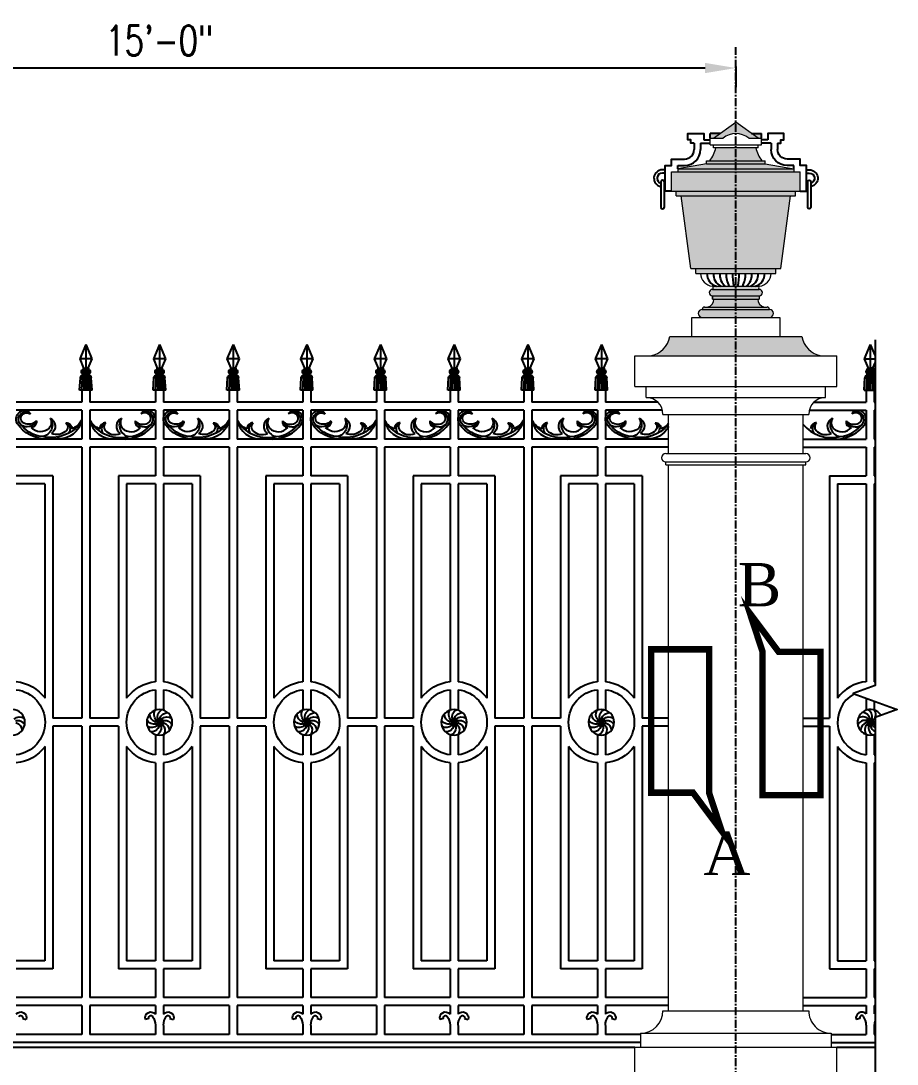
# Model space of a CAD drawing. Header units: inches. Extents: x 295786 to 300745, y 68261 to 70432.
# Drawn here: x 299016.5 to 299153.3, y 68936.9 to 69099.8 of the extents above; entities that cross this region are included whole.
import ezdxf

# ---------------------------------------------------------------- set-up
doc = ezdxf.new("R2010")
doc.units = ezdxf.units.IN
doc.header["$MEASUREMENT"] = 0
doc.linetypes.add('CENTER', pattern=[2, 1.25, -0.25, 0.25, -0.25])
doc.linetypes.add('HIDDEN', pattern=[9.525, 6.35, -3.175])
for name, color, linetype in [('A-TYP-BEAM', 3, 'Continuous'), ('A-TYP-DIM', 1, 'Continuous'), ('A-TYP-H-TEXT', 2, 'Continuous'), ('A-TYP-SECTION', 5, 'Continuous'), ('arch-elevation-1', 2, 'Continuous'), ('GRID', 8, 'Continuous'), ('LAYER5', 5, 'Continuous'), ('NO', 3, 'Continuous')]:
    doc.layers.add(name, color=color, linetype=linetype)
doc.layers.add('H252', color=252, linetype='Continuous', lineweight=9)
doc.styles.add('HADINGS', font='times.ttf')
doc.styles.add('rizwan', font='romans.shx', dxfattribs={"width": 0.75})
doc.dimstyles.new('STYLE-64', dxfattribs={"dimscale": 64, "dimtxt": 0.09375, "dimasz": 0.09375, "dimexe": 0.0625, "dimexo": 0.0625, "dimgap": 0.03125, "dimtad": 1, "dimzin": 3, "dimdsep": 46, "dimlunit": 4, "dimtxsty": 'rizwan', "dimcen": 0.125, "dimdle": 4, "dimclrd": 1, "dimclre": 1, "dimclrt": 2, "dimadec": 0, "dimazin": 0, "dimtfac": 0.5, "dimtix": 1, "dimtmove": 2, "dimatfit": 3, "dimfxl": 0, "dimfrac": 1, "dimtolj": 1, "dimtzin": 3, "dimarcsym": 0})

# ---------------------------------------------------------------- blocks, each defined once
blk = doc.blocks.new('A$C5B221961')
at = {"layer": 'arch-elevation-1'}
for p, q in [((7.98, 10.2), (8.99, 10.2)), ((6.48, 9.7), (6.48, 8.7)), ((7.48, 9.7), (7.48, 8.7)), ((7.48, 9.7), (8.99, 9.7)), ((1.93, 5.52), (1.52, 5.52)), ((1.93, 5.02), (1.52, 5.02)), ((3.93, 6.2), (4.98, 6.2)), ((1.29, 3.66), (1.29, -0.34)), ((1.79, 3.66), (1.79, -0.34)), ((1.93, 3.38), (1.79, 3.38)), ((1.93, 2.88), (1.79, 2.88)), ((2.93, 2.2), (1.93, 2.2))]:
    blk.add_line(p, q, dxfattribs=at)
for points in [[(6.48, 9.7), (5.98, 9.7), (5.98, 10.2), (5.48, 10.2), (5.48, 11.2), (7.98, 11.2), (7.98, 10.2)], [(1.93, 2.2), (1.93, 6.2), (2.93, 6.2), (2.93, 7.2), (4.98, 7.2)], [(3.93, 5.7), (3.93, 6.2)]]:
    blk.add_lwpolyline(points, dxfattribs=at)
for centre, radius, start, end in [((4.98, 8.7), 2.5, 270, 0), ((4.98, 8.7), 1.5, 270, 0), ((1.52, 4.2), 1.32, 90, 260.0871), ((1.52, 4.2), 0.819, 90, 253.9029), ((1.54, 3.66), 0.25, 0, 180), ((1.54, -0.34), 0.25, 180, 0)]:
    blk.add_arc(centre, radius, start, end, dxfattribs=at)
blk = doc.blocks.new('A$C69E164E6')
at = {"layer": 'H252'}
h = blk.add_hatch(color=250, dxfattribs=at)
h.set_gradient(color1=(54, 54, 54), rotation=270, one_color=1, tint=1)
h.paths.add_polyline_path([(11.99, 35.51), (8.49, 33.01), (9.99, 33.01, -0.375), (13.99, 33.01), (15.49, 33.01)])
h = blk.add_hatch(color=250, dxfattribs=at)
h.set_gradient(color1=(54, 54, 54), rotation=270, one_color=1, tint=1)
h.paths.add_polyline_path([(15.99, 33.76), (14.44, 33.76), (15.49, 33.01), (15.99, 33.01)])
h.paths.add_polyline_path([(9.54, 33.76), (7.99, 33.76), (7.99, 33.01), (8.49, 33.01)])
h = blk.add_hatch(color=250, dxfattribs=at)
h.set_gradient(color1=(54, 54, 54), one_color=1, tint=1, name='CYLINDER')
h.paths.add_polyline_path([(15.09, 31.51), (8.89, 31.51, -0.101697), (7.93, 29.51), (16.04, 29.51, -0.101697)])
h = blk.add_hatch(color=250, dxfattribs=at)
h.set_gradient(color1=(54, 54, 54), one_color=1, tint=1, name='CYLINDER')
h.paths.add_polyline_path([(16.54, 29.51), (7.43, 29.51), (7.43, 29.01), (16.54, 29.01)])
h = blk.add_hatch(color=250, dxfattribs=at)
h.set_gradient(color1=(54, 54, 54), one_color=1, tint=1, name='CYLINDER')
h.paths.add_polyline_path([(22.05, 27.76), (21.05, 27.76), (1.93, 27.76), (1.93, 24.76), (22.05, 24.76)])
h = blk.add_hatch(color=250, dxfattribs=at)
h.set_gradient(color1=(54, 54, 54), one_color=1, tint=1, name='CURVED')
h.paths.add_polyline_path([(16.54, 29.01), (7.43, 29.01), (2.93, 28.26), (21.05, 28.26)])
h = blk.add_hatch(color=250, dxfattribs=at)
h.set_gradient(color1=(54, 54, 54), one_color=1, tint=1, name='CYLINDER')
h.paths.add_polyline_path([(21.05, 28.26), (2.93, 28.26), (2.93, 27.76), (21.05, 27.76)])
h = blk.add_hatch(color=250, dxfattribs=at)
h.set_gradient(color1=(54, 54, 54), one_color=1, tint=1, name='CYLINDER')
h.paths.add_polyline_path([(21.3, 24.76), (2.68, 24.76), (2.68, 24.01), (21.3, 24.01)])
h = blk.add_hatch(color=250, dxfattribs=at)
h.set_gradient(color1=(54, 54, 54), one_color=1, tint=1, name='CYLINDER')
h.paths.add_polyline_path([(20.54, 24.01), (3.43, 24.01), (4.95, 12.65), (19.02, 12.65)])
h = blk.add_hatch(color=250, dxfattribs=at)
h.set_gradient(color1=(54, 54, 54), one_color=1, tint=1, name='CYLINDER')
h.paths.add_polyline_path([(18.25, 12.65), (5.72, 12.65), (5.72, 11.9), (18.25, 11.9)])
h = blk.add_hatch(color=250, dxfattribs=at)
h.set_gradient(color1=(54, 54, 54), one_color=1, tint=1, name='CYLINDER')
h.paths.add_polyline_path([(15.65, 9.9), (8.32, 9.9, -0.582673), (8.32, 9.4), (15.65, 9.4, -0.582673)])
h = blk.add_hatch(color=250, dxfattribs=at)
h.set_gradient(color1=(54, 54, 54), one_color=1, tint=1, name='CYLINDER')
h.paths.add_polyline_path([(15.65, 9.4), (8.32, 9.4, 1), (8.32, 8.4), (15.65, 8.4, 1)])
h = blk.add_hatch(color=250, dxfattribs=at)
h.set_gradient(color1=(54, 54, 54), one_color=1, tint=1, name='CYLINDER')
h.paths.add_polyline_path([(16.86, 6.65), (7.11, 6.65, 0.414214), (6.74, 6.28), (17.24, 6.28, 0.414214)])
h = blk.add_hatch(color=250, dxfattribs=at)
h.set_gradient(color1=(54, 54, 54), one_color=1, tint=1, name='CYLINDER')
h.paths.add_polyline_path([(15.4, 7.9), (8.57, 7.9, -0.369842), (7.53, 6.65), (16.44, 6.65, -0.369842)])
h = blk.add_hatch(color=250, dxfattribs=at)
h.set_gradient(color1=(54, 54, 54), one_color=1, tint=1, name='CYLINDER')
edge = h.paths.add_edge_path()
edge.add_arc((17.24, 5.65), 0.625, 270, 450)
edge.add_line((17.24, 6.28), (6.74, 6.28))
edge.add_arc((6.74, 5.65), 0.625, 90, 270)
edge.add_line((6.74, 5.03), (17.24, 5.03))
h = blk.add_hatch(color=250, dxfattribs=at)
h.set_gradient(color1=(54, 54, 54), rotation=270, one_color=1, tint=1)
h.paths.add_polyline_path([(22.3, 2.03), (1.67, 2.03, -0.307023), (-1.33, -0.97), (25.3, -0.97, -0.307023)])
at = {"layer": 'NO', "lineweight": 0}
h = blk.add_hatch(color=250, dxfattribs=at)
h.set_gradient(color1=(54, 54, 54), one_color=1, tint=1, name='CYLINDER')
h.paths.add_polyline_path([(15.65, 8.4), (8.32, 8.4), (8.32, 7.9), (15.65, 7.9)])
at = {"layer": 'arch-elevation-1', "color": 1}
for p, q in [((7.99, 33.01), (7.99, 33.76)), ((9.54, 33.76), (7.99, 33.76)), ((14.44, 33.76), (15.99, 33.76)), ((15.99, 33.01), (15.99, 33.76))]:
    blk.add_line(p, q, dxfattribs=at)
at = {"layer": 'arch-elevation-1'}
for centre, radius, start, end in [((9.48, 11.84), 2, 178.3019, 255.5291), ((10.53, 11.76), 2.05, 175.9699, 244.6258), ((11.8, 11.7), 2.32, 174.8642, 230.4431), ((13.73, 11.65), 3.25, 175.5829, 212.5343), ((20.29, 11.63), 8.81, 178.2326, 191.3104), ((3.68, 11.63), 8.81, 348.6896, 1.7674), ((10.24, 11.65), 3.25, 327.4657, 4.4171), ((12.17, 11.7), 2.32, 309.5569, 5.1358), ((13.44, 11.76), 2.05, 295.3742, 4.0301), ((14.49, 11.84), 2, 284.4709, 1.6981)]:
    blk.add_arc(centre, radius, start, end, dxfattribs=at)
at = {"layer": 'NO', "lineweight": 0}
for p, q in [((8.49, 33.01), (11.99, 35.51)), ((15.49, 33.01), (11.99, 35.51)), ((7.99, 33.01), (9.99, 33.01)), ((7.99, 32.01), (7.99, 33.01)), ((13.99, 33.01), (15.99, 33.01)), ((15.99, 32.01), (15.99, 33.01)), ((7.99, 32.01), (15.99, 32.01)), ((8.49, 31.51), (8.49, 32.01)), ((15.49, 31.51), (8.49, 31.51)), ((15.49, 31.51), (15.49, 32.01)), ((7.43, 29.51), (16.54, 29.51)), ((7.43, 29.01), (7.43, 29.51)), ((16.54, 29.01), (16.54, 29.51)), ((1.93, 27.76), (22.05, 27.76)), ((1.93, 24.76), (1.93, 27.76)), ((7.43, 29.01), (2.93, 28.26)), ((2.93, 28.26), (2.93, 27.76)), ((2.93, 28.26), (21.05, 28.26)), ((7.43, 29.01), (16.54, 29.01)), ((16.54, 29.01), (21.05, 28.26)), ((21.05, 28.26), (21.05, 27.76)), ((22.05, 24.76), (22.05, 27.76)), ((1.93, 24.76), (22.05, 24.76)), ((2.68, 24.01), (2.68, 24.76)), ((21.3, 24.01), (21.3, 24.76)), ((2.68, 24.01), (21.3, 24.01)), ((4.95, 12.65), (3.43, 24.01)), ((19.02, 12.65), (20.54, 24.01)), ((4.95, 12.65), (19.02, 12.65)), ((5.72, 11.9), (5.72, 12.65)), ((5.72, 11.9), (18.25, 11.9)), ((18.25, 11.9), (18.25, 12.65)), ((8.32, 9.9), (15.65, 9.9)), ((8.32, 9.4), (15.65, 9.4)), ((8.32, 8.4), (8.32, 7.9)), ((8.32, 8.4), (15.65, 8.4)), ((8.32, 7.9), (8.32, 8.4)), ((15.65, 8.4), (15.65, 7.9)), ((7.11, 6.65), (16.86, 6.65)), ((8.32, 7.9), (15.65, 7.9)), ((6.74, 6.28), (17.24, 6.28)), ((6.74, 5.03), (17.24, 5.03))]:
    blk.add_line(p, q, dxfattribs=at)
for points in [[(5.11, 2.03), (5.11, 5.03), (18.86, 5.03), (18.86, 2.03)], [(1.67, 2.03), (22.3, 2.03)]]:
    blk.add_lwpolyline(points, dxfattribs=at)
for centre, radius, start, end in [((11.99, 30.72), 3.04, 48.8879, 131.1121), ((3.54, 32.84), 5.51, 322.809, 346.0365), ((20.43, 32.84), 5.51, 193.9635, 217.191), ((8.54, 11.95), 2.06, 181.3026, 263.813), ((15.43, 11.95), 2.06, 276.187, 358.6974), ((8.18, 9.65), 0.287, 299.5436, 60.4564), ((15.8, 9.65), 0.287, 119.5436, 240.4564), ((8.32, 8.9), 0.5, 90, 270), ((15.65, 8.9), 0.5, 270, 90), ((7.11, 6.28), 0.375, 90, 180), ((7.32, 7.88), 1.25, 279.7524, 0.9384), ((16.65, 7.88), 1.25, 179.0616, 260.2476), ((16.86, 6.28), 0.375, 0, 90), ((6.74, 5.65), 0.625, 90, 270), ((17.24, 5.65), 0.625, 270, 90), ((-2.04, 2.74), 3.78, 280.8646, 349.1354), ((26.01, 2.74), 3.78, 190.8646, 259.1354)]:
    blk.add_arc(centre, radius, start, end, dxfattribs=at)
at = {"layer": 'arch-elevation-1', "color": 1}
blk.add_blockref('A$C5B221961', (-1, 22.56), dxfattribs=at)
at = {"layer": 'arch-elevation-1', "color": 1, "xscale": -1}
blk.add_blockref('A$C5B221961', (24.97, 22.56), dxfattribs=at)
blk = doc.blocks.new('A$C6B381791')
at = {"layer": 'arch-elevation-1'}
for centre, radius, start, end in [((2221, 804), 559, 115.47472, 235.04001), ((2485, 1025), 579, 150.59856, 218.0334), ((3595, 1328), 464, 68.75238, 148.82449), ((3432, 1154), 476, 56.60694, 119.54354), ((3477, 1292), 338, 296.1418, 50.133), ((3527, 1240), 571, 329.87501, 65.6305), ((1448, 1472), 1473, 190.57963, 273.23104), ((1006, 1693), 1120, 206.0707, 250.01304), ((996, 644), 373, 90.49059, 180.50005), ((1217, 761), 340, 131.32576, 221.17833), ((2575, 1253), 800, 226.94183, 318.05409), ((2220, 2179), 2178, 270.4223, 325.76165), ((3185, 1070), 352, 169.48131, 267.62613), ((3331, 1589), 670, 222.76751, 296.15806), ((1565, 1101), 826, 223.03394, 294.02366), ((961, 537), 0.0000000233, 90, 303.69007)]:
    blk.add_arc(centre, radius, start, end, dxfattribs=at)
at = {"layer": 'arch-elevation-1', "color": 1}
for centre, radius, start, end in [((2576, 876), 736, 143.98506, 261.03363), ((3511, 1242), 452, 330.7094, 133.85142), ((1930, 2446), 2358, 216.77388, 283.03412), ((1145, 631), 415, 111.57155, 220.59803), ((2220, 2179), 2044, 276.77061, 325.76165), ((3416, 1385), 629, 203.50695, 309.23451)]:
    blk.add_arc(centre, radius, start, end, dxfattribs=at)
blk = doc.blocks.new('A$C57A04C27')
at = {"layer": 'arch-elevation-1'}
for p, q in [((13, 117.9), (-1.1, 84.7)), ((13, 117.9), (27.1, 84.7)), ((13, 117.9), (13, 63.3)), ((-1.1, 84.7), (8, 63.3)), ((-1.1, 84.7), (27.1, 84.7)), ((27.1, 84.7), (18.1, 63.3)), ((6.8, 63.3), (13, 63.3)), ((6.8, 63.3), (6.8, 61)), ((6.8, 61), (13, 61)), ((6.8, 50), (13, 50)), ((6.8, 47.8), (6.8, 50)), ((19.2, 63.3), (13, 63.3)), ((19.2, 61), (13, 61)), ((19.2, 50), (13, 50)), ((19.2, 63.3), (19.2, 61)), ((19.2, 47.8), (19.2, 50)), ((-1.3, 12.7), (0.5, 41.6)), ((6.8, 47.8), (19.2, 47.8)), ((27.4, 12.7), (25.6, 41.6)), ((-1.3, 12.7), (27.4, 12.7)), ((3.8, 12.7), (3.8, -14.7)), ((22.2, 12.7), (22.2, -14.7))]:
    blk.add_line(p, q, dxfattribs=at)
at = {"layer": 'arch-elevation-1', "color": 1}
for p, q in [((0.5, 41.6), (25.6, 41.6)), ((4.7, 41.6), (3.5, 12.7)), ((8.9, 41.6), (8.3, 12.7)), ((13, 47.8), (13, 12.7)), ((17.2, 41.6), (17.8, 12.7)), ((21.4, 41.6), (22.6, 12.7))]:
    blk.add_line(p, q, dxfattribs=at)
at = {"layer": 'arch-elevation-1'}
for centre, radius, start, end in [((8.9, 55.5), 5.89, 110.5652, 249.4348), ((17.2, 55.5), 5.89, 290.5652, 69.4348), ((7.1, 41.1), 6.61, 92.1151, 176.4234), ((19, 41.1), 6.61, 3.5766, 87.8849)]:
    blk.add_arc(centre, radius, start, end, dxfattribs=at)
at = {"layer": 'arch-elevation-1', "color": 1}
for centre, radius, start, end in [((11.1, 41.7), 6.39, 109.671, 181.5931), ((20.1, 41.2), 11.3, 144.2619, 177.9822), ((5.9, 41.2), 11.3, 2.0178, 35.7381), ((15, 41.7), 6.39, 358.4069, 70.329)]:
    blk.add_arc(centre, radius, start, end, dxfattribs=at)
at = {"layer": 'H252', "color": 1}
for p, q in [((3.2, 56.9), (22.9, 56.9)), ((3.2, 54.1), (22.9, 54.1)), ((4.5, 59.4), (21.6, 59.4)), ((4.5, 51.6), (21.6, 51.6))]:
    blk.add_line(p, q, dxfattribs=at)
blk = doc.blocks.new('15TF GRILL')
at = {"layer": 'arch-elevation-1'}
for p, q in [((2.06, 100), (10.25, 100)), ((11.5, 100), (21.75, 100)), ((23, 100), (33.25, 100)), ((34.5, 100), (44.75, 100)), ((46, 100), (56.25, 100)), ((57.5, 100), (67.75, 100)), ((69, 100), (79.25, 100)), ((80.5, 100), (90.75, 100)), ((92, 100), (102.25, 100)), ((1.33, 98.75), (10.25, 98.75)), ((10.25, 98.75), (10.25, 94.25)), ((11.5, 98.75), (21.75, 98.75)), ((11.5, 98.75), (11.5, 94.25)), ((21.75, 98.75), (21.75, 94.25)), ((23, 98.75), (23, 94.25)), ((23, 98.75), (33.25, 98.75)), ((33.25, 98.75), (33.25, 94.25)), ((34.5, 98.75), (44.75, 98.75)), ((34.5, 98.75), (34.5, 94.25)), ((44.75, 98.75), (44.75, 94.25)), ((46, 98.75), (46, 94.25)), ((46, 98.75), (56.25, 98.75)), ((56.25, 98.75), (56.25, 94.25)), ((57.5, 98.75), (67.75, 98.75)), ((57.5, 98.75), (57.5, 94.25)), ((67.75, 98.75), (67.75, 94.25)), ((69, 98.75), (69, 94.25)), ((69, 98.75), (79.25, 98.75)), ((79.25, 98.75), (79.25, 94.25)), ((80.5, 98.75), (90.75, 98.75)), ((80.5, 98.75), (80.5, 94.25)), ((90.75, 98.75), (90.75, 94.25)), ((92, 98.75), (92, 94.25)), ((92, 98.75), (102.25, 98.75)), ((0.37, 94.25), (10.25, 94.25)), ((0.37, 93), (10.25, 93)), ((10.25, 93), (10.25, 88.5)), ((11.5, 94.25), (21.75, 94.25)), ((11.5, 93), (11.5, 88.5)), ((11.5, 93), (21.75, 93)), ((21.75, 93), (21.75, 50.63)), ((23, 94.25), (33.25, 94.25)), ((23, 93), (33.25, 93)), ((23, 93), (23, 50.63)), ((33.25, 93), (33.25, 88.5)), ((34.5, 94.25), (44.75, 94.25)), ((34.5, 93), (34.5, 88.5)), ((34.5, 93), (44.75, 93)), ((44.75, 93), (44.75, 50.63)), ((46, 94.25), (56.25, 94.25)), ((46, 93), (56.25, 93)), ((46, 93), (46, 50.63)), ((56.25, 93), (56.25, 88.5)), ((57.5, 94.25), (67.75, 94.25)), ((57.5, 93), (57.5, 88.5)), ((57.5, 93), (67.75, 93)), ((67.75, 93), (67.75, 50.63)), ((69, 94.25), (79.25, 94.25)), ((69, 93), (79.25, 93)), ((69, 93), (69, 50.63)), ((79.25, 93), (79.25, 88.5)), ((80.5, 94.25), (90.75, 94.25)), ((80.5, 93), (80.5, 88.5)), ((80.5, 93), (90.75, 93)), ((90.75, 93), (90.75, 50.63)), ((92, 94.25), (102.25, 94.25)), ((92, 93), (102.25, 93)), ((92, 93), (92, 50.63)), ((4.5, 88.5), (10.25, 88.5)), ((4.5, 88.5), (4.5, 50.63)), ((11.5, 88.5), (17.25, 88.5)), ((17.25, 88.5), (17.25, 50.63)), ((27.5, 88.5), (33.25, 88.5)), ((27.5, 88.5), (27.5, 50.63)), ((34.5, 88.5), (40.25, 88.5)), ((40.25, 88.5), (40.25, 50.63)), ((50.5, 88.5), (56.25, 88.5)), ((50.5, 88.5), (50.5, 50.63)), ((57.5, 88.5), (63.25, 88.5)), ((63.25, 88.5), (63.25, 50.63)), ((73.5, 88.5), (79.25, 88.5)), ((73.5, 88.5), (73.5, 50.63)), ((80.5, 88.5), (86.25, 88.5)), ((86.25, 88.5), (86.25, 50.63)), ((96.5, 88.5), (102.25, 88.5)), ((96.5, 88.5), (96.5, 50.63)), ((5.75, 87.25), (10.25, 87.25)), ((5.75, 87.25), (5.75, 53.79)), ((10.25, 87.25), (10.25, 56.34)), ((11.5, 87.25), (11.5, 56.34)), ((11.5, 87.25), (16, 87.25)), ((16, 87.25), (16, 53.79)), ((28.75, 87.25), (33.25, 87.25)), ((28.75, 87.25), (28.75, 53.79)), ((33.25, 87.25), (33.25, 56.34)), ((34.5, 87.25), (34.5, 56.34)), ((34.5, 87.25), (39, 87.25)), ((39, 87.25), (39, 53.79)), ((51.75, 87.25), (56.25, 87.25)), ((51.75, 87.25), (51.75, 53.79)), ((56.25, 87.25), (56.25, 56.34)), ((57.5, 87.25), (57.5, 56.34)), ((57.5, 87.25), (62, 87.25)), ((62, 87.25), (62, 53.79)), ((74.75, 87.25), (79.25, 87.25)), ((74.75, 87.25), (74.75, 53.79)), ((79.25, 87.25), (79.25, 56.34)), ((80.5, 87.25), (80.5, 56.34)), ((80.5, 87.25), (85, 87.25)), ((85, 87.25), (85, 53.79)), ((97.75, 87.25), (102.25, 87.25)), ((97.75, 87.25), (97.75, 53.79)), ((10.25, 55.09), (10.25, 51.9)), ((11.5, 55.09), (11.5, 51.9)), ((33.25, 55.09), (33.25, 51.9)), ((34.5, 55.09), (34.5, 51.9)), ((56.25, 55.09), (56.25, 51.9)), ((57.5, 55.09), (57.5, 51.9)), ((79.25, 55.09), (79.25, 51.9)), ((80.5, 55.09), (80.5, 51.9)), ((0.37, 50.63), (4.5, 50.63)), ((17.25, 50.63), (21.75, 50.63)), ((23, 50.63), (27.5, 50.63)), ((40.25, 50.63), (44.75, 50.63)), ((46, 50.63), (50.5, 50.63)), ((63.25, 50.63), (67.75, 50.63)), ((69, 50.63), (73.5, 50.63)), ((86.25, 50.63), (90.75, 50.63)), ((92, 50.63), (96.5, 50.63)), ((0.37, 49.38), (4.5, 49.38)), ((4.5, 49.38), (4.5, 11.5)), ((17.25, 49.38), (17.25, 11.5)), ((17.25, 49.38), (21.75, 49.38)), ((21.75, 49.38), (21.75, 7)), ((23, 49.38), (27.5, 49.38)), ((23, 49.38), (23, 7)), ((27.5, 49.38), (27.5, 11.5)), ((40.25, 49.38), (40.25, 11.5)), ((40.25, 49.38), (44.75, 49.38)), ((44.75, 49.38), (44.75, 7)), ((46, 49.38), (50.5, 49.38)), ((46, 49.38), (46, 7)), ((50.5, 49.38), (50.5, 11.5)), ((63.25, 49.38), (63.25, 11.5)), ((63.25, 49.38), (67.75, 49.38)), ((67.75, 49.38), (67.75, 7)), ((69, 49.38), (73.5, 49.38)), ((69, 49.38), (69, 7)), ((73.5, 49.38), (73.5, 11.5)), ((86.25, 49.38), (86.25, 11.5)), ((86.25, 49.38), (90.75, 49.38)), ((90.75, 49.38), (90.75, 7)), ((92, 49.38), (96.5, 49.38)), ((92, 49.38), (92, 7)), ((96.5, 49.38), (96.5, 11.5)), ((10.25, 48.1), (10.25, 44.91)), ((11.5, 48.1), (11.5, 44.91)), ((33.25, 48.1), (33.25, 44.91)), ((34.5, 48.1), (34.5, 44.91)), ((56.25, 48.1), (56.25, 44.91)), ((57.5, 48.1), (57.5, 44.91)), ((79.25, 48.1), (79.25, 44.91)), ((80.5, 48.1), (80.5, 44.91)), ((5.75, 46.21), (5.75, 12.75)), ((16, 46.21), (16, 12.75)), ((28.75, 46.21), (28.75, 12.75)), ((39, 46.21), (39, 12.75)), ((51.75, 46.21), (51.75, 12.75)), ((62, 46.21), (62, 12.75)), ((74.75, 46.21), (74.75, 12.75)), ((85, 46.21), (85, 12.75)), ((97.75, 46.21), (97.75, 12.75)), ((10.25, 43.66), (10.25, 12.75)), ((11.5, 43.66), (11.5, 12.75)), ((33.25, 43.66), (33.25, 12.75)), ((34.5, 43.66), (34.5, 12.75)), ((56.25, 43.66), (56.25, 12.75)), ((57.5, 43.66), (57.5, 12.75)), ((79.25, 43.66), (79.25, 12.75)), ((80.5, 43.66), (80.5, 12.75)), ((4.5, 11.5), (10.25, 11.5)), ((5.75, 12.75), (10.25, 12.75)), ((10.25, 11.5), (10.25, 7)), ((11.5, 12.75), (16, 12.75)), ((11.5, 11.5), (17.25, 11.5)), ((11.5, 11.5), (11.5, 7)), ((27.5, 11.5), (33.25, 11.5)), ((28.75, 12.75), (33.25, 12.75)), ((33.25, 11.5), (33.25, 7)), ((34.5, 12.75), (39, 12.75)), ((34.5, 11.5), (40.25, 11.5)), ((34.5, 11.5), (34.5, 7)), ((50.5, 11.5), (56.25, 11.5)), ((51.75, 12.75), (56.25, 12.75)), ((56.25, 11.5), (56.25, 7)), ((57.5, 12.75), (62, 12.75)), ((57.5, 11.5), (63.25, 11.5)), ((57.5, 11.5), (57.5, 7)), ((73.5, 11.5), (79.25, 11.5)), ((74.75, 12.75), (79.25, 12.75)), ((79.25, 11.5), (79.25, 7)), ((80.5, 12.75), (85, 12.75)), ((80.5, 11.5), (86.25, 11.5)), ((80.5, 11.5), (80.5, 7)), ((96.5, 11.5), (102.25, 11.5)), ((97.75, 12.75), (102.25, 12.75)), ((0.37, 7), (10.25, 7)), ((11.5, 7), (21.75, 7)), ((23, 7), (33.25, 7)), ((34.5, 7), (44.75, 7)), ((46, 7), (56.25, 7)), ((57.5, 7), (67.75, 7)), ((69, 7), (79.25, 7)), ((80.5, 7), (90.75, 7)), ((92, 7), (102.25, 7)), ((0.37, 5.75), (10.25, 5.75)), ((10.25, 5.75), (10.25, 4.43)), ((11.5, 5.75), (11.5, 4.43)), ((11.5, 5.75), (21.75, 5.75)), ((21.75, 5.75), (21.75, 1.25)), ((23, 5.75), (33.25, 5.75)), ((23, 5.75), (23, 1.25)), ((33.25, 5.75), (33.25, 4.43)), ((34.5, 5.75), (34.5, 4.43)), ((34.5, 5.75), (44.75, 5.75)), ((44.75, 5.75), (44.75, 1.25)), ((46, 5.75), (56.25, 5.75)), ((46, 5.75), (46, 1.25)), ((56.25, 5.75), (56.25, 4.43)), ((57.5, 5.75), (57.5, 4.43)), ((57.5, 5.75), (67.75, 5.75)), ((67.75, 5.75), (67.75, 1.25)), ((69, 5.75), (79.25, 5.75)), ((69, 5.75), (69, 1.25)), ((79.25, 5.75), (79.25, 4.43)), ((80.5, 5.75), (80.5, 4.43)), ((80.5, 5.75), (90.75, 5.75)), ((90.75, 5.75), (90.75, 1.25)), ((92, 5.75), (102.25, 5.75)), ((92, 5.75), (92, 1.25)), ((9.23, 3.73), (8.68, 3.55)), ((12.52, 3.73), (13.07, 3.55)), ((32.23, 3.73), (31.68, 3.55)), ((35.52, 3.73), (36.07, 3.55)), ((55.23, 3.73), (54.68, 3.55)), ((58.52, 3.73), (59.07, 3.55)), ((78.23, 3.73), (77.68, 3.55)), ((81.52, 3.73), (82.07, 3.55)), ((101.23, 3.73), (100.68, 3.55)), ((10.25, 2.66), (10.25, 1.25)), ((11.5, 2.66), (11.5, 1.25)), ((33.25, 2.66), (33.25, 1.25)), ((34.5, 2.66), (34.5, 1.25)), ((56.25, 2.66), (56.25, 1.25)), ((57.5, 2.66), (57.5, 1.25)), ((79.25, 2.66), (79.25, 1.25)), ((80.5, 2.66), (80.5, 1.25)), ((4.75, 1.25), (10.25, 1.25)), ((4.75, 0), (155, 0)), ((11.5, 1.25), (21.75, 1.25)), ((23, 1.25), (33.25, 1.25)), ((34.5, 1.25), (44.75, 1.25)), ((46, 1.25), (56.25, 1.25)), ((57.5, 1.25), (67.75, 1.25)), ((69, 1.25), (79.25, 1.25)), ((80.5, 1.25), (90.75, 1.25)), ((92, 1.25), (102.25, 1.25))]:
    blk.add_line(p, q, dxfattribs=at)
for centre in [(10.87, 50), (33.87, 50), (56.87, 50), (79.87, 50), (102.87, 50)]:
    blk.add_circle(centre, 2, dxfattribs=at)
at = {"layer": 'arch-elevation-1', "color": 1}
for centre, radius in [((10.87, 50), 0.6), ((33.87, 50), 0.6), ((56.87, 50), 0.6), ((79.87, 50), 0.6), ((10.87, 50), 0.4), ((33.87, 50), 0.4), ((56.87, 50), 0.4), ((79.87, 50), 0.4)]:
    blk.add_circle(centre, radius, dxfattribs=at)
at = {"layer": 'arch-elevation-1'}
for centre, radius, start, end in [((8.99, 97.57), 1.16, 68.7524, 148.8245), ((8.58, 97.13), 1.19, 56.6069, 119.5435), ((8.69, 97.48), 0.846, 296.1418, 50.133), ((8.82, 97.35), 1.43, 329.875, 65.6305), ((2.51, 98.48), 2.8, 220.1555, 250.013), ((3.62, 97.93), 3.68, 208.2157, 273.231), ((2.49, 95.86), 0.931, 90.4906, 180.5001), ((3.04, 96.15), 0.851, 131.3258, 221.1783), ((5.55, 96.26), 1.4, 115.4747, 235.04), ((6.21, 96.81), 1.45, 150.5986, 218.0334), ((5.55, 99.7), 5.45, 270.4223, 325.7617), ((7.96, 96.92), 0.88, 169.4813, 267.6261), ((8.33, 98.22), 1.68, 222.7675, 296.1581), ((3.91, 97), 2.06, 223.0339, 294.0237), ((2.4, 95.59), 5.820766091346741e-11, 90, 303.6901), ((6.44, 97.38), 2, 226.9418, 318.0541), ((10.87, 50), 6.38, 95.6263, 143.5062), ((10.87, 50), 6.38, 36.4938, 84.3737), ((33.87, 50), 6.38, 95.6263, 143.5062), ((33.87, 50), 6.38, 36.4938, 84.3737), ((56.87, 50), 6.38, 95.6263, 143.5062), ((56.87, 50), 6.38, 36.4938, 84.3737), ((79.87, 50), 6.38, 95.6263, 143.5062), ((79.87, 50), 6.38, 36.4938, 84.3737), ((102.87, 50), 6.38, 95.6263, 143.5062), ((10.87, 50), 5.13, 97.0047, 262.9953), ((10.87, 50), 5.13, 277.0047, 82.9953), ((33.87, 50), 5.13, 97.0047, 262.9953), ((33.87, 50), 5.13, 277.0047, 82.9953), ((56.87, 50), 5.13, 97.0047, 262.9953), ((56.87, 50), 5.13, 277.0047, 82.9953), ((79.87, 50), 5.13, 97.0047, 262.9953), ((79.87, 50), 5.13, 277.0047, 82.9953), ((102.87, 50), 5.13, 97.0047, 262.9953), ((10.87, 50), 6.38, 216.4938, 264.3737), ((10.87, 50), 6.38, 275.6263, 323.5062), ((33.87, 50), 6.38, 216.4938, 264.3737), ((33.87, 50), 6.38, 275.6263, 323.5062), ((56.87, 50), 6.38, 216.4938, 264.3737), ((56.87, 50), 6.38, 275.6263, 323.5062), ((79.87, 50), 6.38, 216.4938, 264.3737), ((79.87, 50), 6.38, 275.6263, 323.5062), ((102.87, 50), 6.38, 216.4938, 264.3737), ((9.55, 3.84), 0.916, 40.3262, 198.575), ((9.55, 3.84), 0.338, 40.3262, 198.575), ((7.56, 2.58), 2.69, 1.8315, 33.3032), ((12.2, 3.84), 0.916, 341.425, 139.6738), ((14.19, 2.58), 2.69, 146.6968, 178.1685), ((12.2, 3.84), 0.338, 341.425, 139.6738), ((32.55, 3.84), 0.916, 40.3262, 198.575), ((32.55, 3.84), 0.338, 40.3262, 198.575), ((30.56, 2.58), 2.69, 1.8315, 33.3032), ((35.2, 3.84), 0.916, 341.425, 139.6738), ((37.19, 2.58), 2.69, 146.6968, 178.1685), ((35.2, 3.84), 0.338, 341.425, 139.6738), ((55.55, 3.84), 0.916, 40.3262, 198.575), ((55.55, 3.84), 0.338, 40.3262, 198.575), ((53.56, 2.58), 2.69, 1.8315, 33.3032), ((58.2, 3.84), 0.916, 341.425, 139.6738), ((60.19, 2.58), 2.69, 146.6968, 178.1685), ((58.2, 3.84), 0.338, 341.425, 139.6738), ((78.55, 3.84), 0.916, 40.3262, 198.575), ((78.55, 3.84), 0.338, 40.3262, 198.575), ((76.56, 2.58), 2.69, 1.8315, 33.3032), ((81.2, 3.84), 0.916, 341.425, 139.6738), ((83.19, 2.58), 2.69, 146.6968, 178.1685), ((81.2, 3.84), 0.338, 341.425, 139.6738), ((101.55, 3.84), 0.916, 40.3262, 198.575), ((101.55, 3.84), 0.338, 40.3262, 198.575)]:
    blk.add_arc(centre, radius, start, end, dxfattribs=at)
at = {"layer": 'arch-elevation-1', "color": 1}
for centre, radius, start, end in [((8.78, 97.35), 1.13, 330.7094, 133.8514), ((4.82, 100.36), 5.89, 220.9793, 283.0341), ((2.86, 95.82), 1.04, 111.5716, 220.598), ((6.44, 96.44), 1.84, 143.9851, 261.0336), ((5.55, 99.7), 5.11, 276.7706, 325.7617), ((8.54, 97.71), 1.57, 203.507, 309.2345), ((9.66, 49.56), 1.29, 46.9198, 121.3078), ((9.6, 50.22), 1.29, 16.9198, 91.3078), ((9.88, 50.83), 1.29, 346.9198, 61.3078), ((10.43, 51.22), 1.29, 316.9198, 31.3078), ((11.1, 51.27), 1.29, 286.9198, 1.3078), ((32.66, 49.56), 1.29, 46.9198, 121.3078), ((32.6, 50.22), 1.29, 16.9198, 91.3078), ((32.88, 50.83), 1.29, 346.9198, 61.3078), ((33.43, 51.22), 1.29, 316.9198, 31.3078), ((34.1, 51.27), 1.29, 286.9198, 1.3078), ((55.66, 49.56), 1.29, 46.9198, 121.3078), ((55.6, 50.22), 1.29, 16.9198, 91.3078), ((55.88, 50.83), 1.29, 346.9198, 61.3078), ((56.43, 51.22), 1.29, 316.9198, 31.3078), ((57.1, 51.27), 1.29, 286.9198, 1.3078), ((78.66, 49.56), 1.29, 46.9198, 121.3078), ((78.6, 50.22), 1.29, 16.9198, 91.3078), ((78.88, 50.83), 1.29, 346.9198, 61.3078), ((79.43, 51.22), 1.29, 316.9198, 31.3078), ((80.1, 51.27), 1.29, 286.9198, 1.3078), ((101.66, 49.56), 1.29, 46.9198, 121.3078), ((10.05, 49.01), 1.29, 76.9198, 151.3078), ((10.65, 48.73), 1.29, 106.9198, 181.3078), ((11.32, 48.78), 1.29, 136.9198, 211.3078), ((10.65, 48.73), 1.29, 80.1121, 97.8926), ((10.05, 49.01), 1.29, 50.1121, 67.8926), ((11.32, 48.78), 1.29, 110.1121, 127.8926), ((11.87, 49.17), 1.29, 166.9198, 241.3078), ((11.87, 49.17), 1.29, 140.1121, 157.8926), ((9.66, 49.56), 1.29, 20.1121, 37.8926), ((12.15, 49.78), 1.29, 170.1121, 187.8926), ((9.6, 50.22), 1.29, 350.1121, 7.8926), ((9.88, 50.83), 1.29, 320.1121, 337.8926), ((10.43, 51.22), 1.29, 290.1121, 307.8926), ((12.09, 50.45), 1.29, 200.1121, 217.8926), ((11.7, 50.99), 1.29, 230.1121, 247.8926), ((11.1, 51.27), 1.29, 260.1121, 277.8926), ((12.15, 49.78), 1.29, 196.9198, 271.3078), ((12.09, 50.45), 1.29, 226.9198, 301.3078), ((11.7, 50.99), 1.29, 256.9198, 331.3078), ((33.05, 49.01), 1.29, 76.9198, 151.3078), ((33.65, 48.73), 1.29, 106.9198, 181.3078), ((34.32, 48.78), 1.29, 136.9198, 211.3078), ((33.65, 48.73), 1.29, 80.1121, 97.8926), ((33.05, 49.01), 1.29, 50.1121, 67.8926), ((34.32, 48.78), 1.29, 110.1121, 127.8926), ((34.87, 49.17), 1.29, 166.9198, 241.3078), ((34.87, 49.17), 1.29, 140.1121, 157.8926), ((32.66, 49.56), 1.29, 20.1121, 37.8926), ((35.15, 49.78), 1.29, 170.1121, 187.8926), ((32.6, 50.22), 1.29, 350.1121, 7.8926), ((32.88, 50.83), 1.29, 320.1121, 337.8926), ((33.43, 51.22), 1.29, 290.1121, 307.8926), ((35.09, 50.45), 1.29, 200.1121, 217.8926), ((34.7, 50.99), 1.29, 230.1121, 247.8926), ((34.1, 51.27), 1.29, 260.1121, 277.8926), ((35.15, 49.78), 1.29, 196.9198, 271.3078), ((35.09, 50.45), 1.29, 226.9198, 301.3078), ((34.7, 50.99), 1.29, 256.9198, 331.3078), ((56.05, 49.01), 1.29, 76.9198, 151.3078), ((56.65, 48.73), 1.29, 106.9198, 181.3078), ((57.32, 48.78), 1.29, 136.9198, 211.3078), ((56.65, 48.73), 1.29, 80.1121, 97.8926), ((56.05, 49.01), 1.29, 50.1121, 67.8926), ((57.32, 48.78), 1.29, 110.1121, 127.8926), ((57.87, 49.17), 1.29, 166.9198, 241.3078), ((57.87, 49.17), 1.29, 140.1121, 157.8926), ((55.66, 49.56), 1.29, 20.1121, 37.8926), ((58.15, 49.78), 1.29, 170.1121, 187.8926), ((55.6, 50.22), 1.29, 350.1121, 7.8926), ((55.88, 50.83), 1.29, 320.1121, 337.8926), ((56.43, 51.22), 1.29, 290.1121, 307.8926), ((58.09, 50.45), 1.29, 200.1121, 217.8926), ((57.7, 50.99), 1.29, 230.1121, 247.8926), ((57.1, 51.27), 1.29, 260.1121, 277.8926), ((58.15, 49.78), 1.29, 196.9198, 271.3078), ((58.09, 50.45), 1.29, 226.9198, 301.3078), ((57.7, 50.99), 1.29, 256.9198, 331.3078), ((79.05, 49.01), 1.29, 76.9198, 151.3078), ((79.65, 48.73), 1.29, 106.9198, 181.3078), ((80.32, 48.78), 1.29, 136.9198, 211.3078), ((79.65, 48.73), 1.29, 80.1121, 97.8926), ((79.05, 49.01), 1.29, 50.1121, 67.8926), ((80.32, 48.78), 1.29, 110.1121, 127.8926), ((80.87, 49.17), 1.29, 166.9198, 241.3078), ((80.87, 49.17), 1.29, 140.1121, 157.8926), ((78.66, 49.56), 1.29, 20.1121, 37.8926), ((81.15, 49.78), 1.29, 170.1121, 187.8926), ((78.6, 50.22), 1.29, 350.1121, 7.8926), ((78.88, 50.83), 1.29, 320.1121, 337.8926), ((79.43, 51.22), 1.29, 290.1121, 307.8926), ((81.09, 50.45), 1.29, 200.1121, 217.8926), ((80.7, 50.99), 1.29, 230.1121, 247.8926), ((80.1, 51.27), 1.29, 260.1121, 277.8926), ((81.15, 49.78), 1.29, 196.9198, 271.3078), ((81.09, 50.45), 1.29, 226.9198, 301.3078), ((80.7, 50.99), 1.29, 256.9198, 331.3078), ((102.05, 49.01), 1.29, 76.9198, 151.3078), ((102.65, 48.73), 1.29, 106.9198, 181.3078)]:
    blk.add_arc(centre, radius, start, end, dxfattribs=at)
at = {"layer": 'arch-elevation-1', "color": 1, "xscale": 0.06790268880802032, "yscale": 0.06790268880802032, "zscale": 0.06790268880802032}
for p in [(9.99, 101), (21.49, 101), (32.99, 101), (44.49, 101), (55.99, 101), (67.49, 101), (78.99, 101), (90.49, 101)]:
    blk.add_blockref('A$C57A04C27', p, dxfattribs=at)
at = {"layer": 'LAYER5', "xscale": -0.0025, "yscale": 0.0025, "zscale": 0.0025, "rotation": 4.653669449794507e-08}
for p in [(21.75, 94.25), (44.75, 94.25), (67.75, 94.25), (90.75, 94.25)]:
    blk.add_blockref('A$C6B381791', p, dxfattribs=at)
at = {"layer": 'LAYER5', "xscale": 0.0025, "yscale": 0.0025, "zscale": 0.0025}
for p in [(23, 94.25), (46, 94.25), (69, 94.25), (92, 94.25)]:
    blk.add_blockref('A$C6B381791', p, dxfattribs=at)
blk = doc.blocks.new('*D130')
at = {"layer": 'A-TYP-DIM', "color": 1, "lineweight": -2, "ltscale": 1.5, "transparency": 16777216}
for p, q in [((298948.14, 69092.7), (298948.14, 69089.46)), ((299123.34, 69092.46), (298952.94, 69092.46)), ((299128.14, 69092.7), (299128.14, 69089.46))]:
    blk.add_line(p, q, dxfattribs=at)
at = {"layer": 'A-TYP-DIM', "color": 1, "ltscale": 1.5, "transparency": 16777216}
for points in [[(298952.94, 69093.26), (298952.94, 69091.66), (298948.14, 69092.46)], [(299123.34, 69093.26), (299123.34, 69091.66), (299128.14, 69092.46)]]:
    blk.add_solid(points, dxfattribs=at)
at = {"layer": 'Defpoints', "color": 0, "ltscale": 1.5, "transparency": 16777216}
for p in [(298948.14, 69095.7), (299128.14, 69095.7), (298948.14, 69092.46)]:
    blk.add_point(p, dxfattribs=at)
at = {"layer": 'A-TYP-DIM', "color": 2, "ltscale": 1.5, "transparency": 16777216, "insert": (299038.14, 69096.75), "char_height": 4.688, "attachment_point": 5, "style": 'rizwan'}
blk.add_mtext('\\A1;15\'-0"', dxfattribs=at)

msp = doc.modelspace()

# ---------------------------------------------------------------- linework, layer by layer
at = {"color": 1, "linetype": 'Continuous'}
for points in [[(299149.89307087, 69050.00863992), (299149.89307087, 68996.00863992), (299146.45872409, 68994.75863992), (299153.32741764, 68992.25863992), (299149.89307087, 68991.00863992), (299149.89307086, 68937.00863992)], [(299149.89307086, 68942.00863992), (299149.89307087, 68931.50863992), (299146.45872409, 68930.25863992), (299153.32741764, 68927.75863992), (299149.89307087, 68926.50863992), (299149.89307087, 68915.00863992)]]:
    msp.add_lwpolyline(points, dxfattribs=at)
at = {"layer": 'A-TYP-BEAM'}
for p, q in [((298963.89307088, 68939.50863992), (299112.39307087, 68939.50863992)), ((299143.89307088, 68939.50863992), (299149.89307088, 68939.50863992)), ((299143.89307088, 68939.50863992), (299149.89307088, 68939.50863992)), ((299143.89307089, 68939.50863992), (299149.89307089, 68939.50863992))]:
    msp.add_line(p, q, dxfattribs=at)
at = {"layer": 'A-TYP-SECTION', "linetype": 'HIDDEN', "const_width": 1}
for points in [[(299132.32077999, 69001.25467148), (299132.32077999, 68978.86263422), (299141.35257754, 68978.86263422), (299141.35257754, 69001.25467148), (299134.83263212, 69001.25467148), (299130.35605003, 69007.24610862), (299132.32077999, 69001.25467148)], [(299123.96536175, 68979.26260836), (299123.96536175, 69001.65464561), (299114.93356421, 69001.65464561), (299114.93356421, 68979.26260836), (299121.45350962, 68979.26260836), (299125.93009172, 68973.27117122), (299123.96536175, 68979.26260836)]]:
    msp.add_lwpolyline(points, dxfattribs=at)
at = {"layer": 'arch-elevation-1'}
for p, q in [((299149.14307088, 69049.26612606), (299148.18593826, 69047.00912759)), ((299149.14307088, 69049.26612606), (299149.14307088, 69045.55568356)), ((299149.14307088, 69049.26612606), (299149.89307088, 69047.49756359)), ((299148.18593826, 69047.00912759), (299149.89307088, 69047.00912759)), ((299148.18593826, 69047.00912759), (299148.79850306, 69045.55568356)), ((299148.72204671, 69045.55568356), (299148.72204671, 69045.40277087)), ((299148.72204671, 69045.55568356), (299149.14307088, 69045.55568356)), ((299148.72204671, 69045.40277087), (299149.14307088, 69045.40277087)), ((299149.56409505, 69045.55568356), (299149.14307088, 69045.55568356)), ((299149.56409505, 69045.40277087), (299149.14307088, 69045.40277087)), ((299149.89307088, 69046.51766011), (299149.48763871, 69045.55568356)), ((299149.56409505, 69045.55568356), (299149.56409505, 69045.40277087)), ((299148.16917841, 69042.11978828), (299148.2907604, 69044.08060067)), ((299148.72204671, 69044.50102324), (299148.72204671, 69044.65393594)), ((299148.72204671, 69044.65393594), (299149.14307088, 69044.65393594)), ((299148.72204671, 69044.50102324), (299149.56409505, 69044.50102324)), ((299149.56409505, 69044.65393594), (299149.14307088, 69044.65393594)), ((299149.56409505, 69044.50102324), (299149.56409505, 69044.65393594)), ((299148.16917841, 69042.11978828), (299149.89307088, 69042.11978828)), ((299148.51807088, 69042.11978828), (299148.51807088, 69040.25863992)), ((299149.76807088, 69042.11978828), (299149.76807088, 69040.25863992)), ((299140.32944022, 69040.25863992), (299148.51807088, 69040.25863992)), ((299149.76807088, 69040.25863992), (299149.89307088, 69040.25863992)), ((299139.59924023, 69039.00863992), (299148.51807088, 69039.00863992)), ((299148.51807088, 69039.00863992), (299148.51807088, 69034.50863992)), ((299149.76807088, 69039.00863992), (299149.76807088, 69034.50863992)), ((299149.76807088, 69039.00863992), (299149.89307088, 69039.00863992)), ((299138.64307088, 69034.50863992), (299148.51807088, 69034.50863992)), ((299149.76807088, 69034.50863992), (299149.89307088, 69034.50863992)), ((299138.64307088, 69033.25863992), (299148.51807088, 69033.25863992)), ((299148.51807088, 69033.25863992), (299148.51807088, 69028.75863992)), ((299149.76807088, 69033.25863992), (299149.89307088, 69033.25863992)), ((299149.76807088, 69033.25863992), (299149.76807088, 69028.75863992)), ((299142.76807088, 69028.75863992), (299142.76807088, 68990.88363992)), ((299142.76807088, 69028.75863992), (299148.51807088, 69028.75863992)), ((299149.76807088, 69028.75863992), (299149.89307088, 69028.75863992)), ((299144.01807088, 69027.50863992), (299144.01807088, 68994.05007764)), ((299144.01807088, 69027.50863992), (299148.51807088, 69027.50863992)), ((299148.51807088, 69027.50863992), (299148.51807088, 68996.60292869)), ((299149.76807088, 69027.50863992), (299149.89307088, 69027.50863992)), ((299149.76807088, 69027.50863992), (299149.76807088, 68996.60292869)), ((299148.51807088, 68994.00909899), (299148.51807088, 68992.15847544)), ((299149.76807088, 68993.55413619), (299149.76807088, 68992.15847544)), ((299138.64307088, 68990.88363992), (299142.76807088, 68990.88363992)), ((299138.64307088, 68989.63363992), (299142.76807088, 68989.63363992)), ((299142.76807088, 68989.63363992), (299142.76807088, 68951.75863992)), ((299148.51807088, 68988.3588044), (299148.51807088, 68985.17189243)), ((299149.76807088, 68988.3588044), (299149.76807088, 68985.17189243)), ((299144.01807088, 68986.4672022), (299144.01807088, 68953.00863992)), ((299148.51807088, 68983.91435115), (299148.51807088, 68953.00863992)), ((299149.76807088, 68983.91435115), (299149.76807088, 68953.00863992)), ((299144.01807088, 68953.00863992), (299148.51807088, 68953.00863992)), ((299149.76807088, 68953.00863992), (299149.89307089, 68953.00863992)), ((299142.76807088, 68951.75863992), (299148.51807088, 68951.75863992)), ((299148.51807088, 68951.75863992), (299148.51807088, 68947.25863992)), ((299149.76807088, 68951.75863992), (299149.76807088, 68947.25863992)), ((299149.76807088, 68951.75863992), (299149.89307089, 68951.75863992)), ((299138.64307088, 68947.25863992), (299148.51807088, 68947.25863992)), ((299149.76807088, 68947.25863992), (299149.89307089, 68947.25863992)), ((299138.64307088, 68946.00863992), (299148.51807088, 68946.00863992)), ((299148.51807088, 68946.00863992), (299148.51807088, 68944.69023709)), ((299149.76807088, 68946.00863992), (299149.89307089, 68946.00863992)), ((299149.76807088, 68946.00863992), (299149.76807088, 68944.69023709)), ((299147.49913387, 68943.98961727), (299146.95100658, 68943.80541852)), ((299148.51807088, 68942.92356638), (299148.51807088, 68941.50863992)), ((299149.76807088, 68942.92356639), (299149.76807088, 68941.50863992)), ((299143.01807088, 68941.50863992), (299148.51807088, 68941.50863992)), ((299149.76807088, 68941.50863992), (299149.89307089, 68941.50863992)), ((299143.01807088, 68940.25863992), (299149.89307089, 68940.25863992))]:
    msp.add_line(p, q, dxfattribs=at)
at = {"layer": 'arch-elevation-1', "color": 1}
for p, q in [((299148.2907604, 69044.08060067), (299149.89307088, 69044.08060067)), ((299148.5748639, 69044.08060067), (299148.49380924, 69042.11978828)), ((299148.85896739, 69044.08060067), (299148.81844006, 69042.11978828)), ((299149.14307088, 69044.50102324), (299149.14307088, 69042.11978828)), ((299149.42717438, 69044.08060067), (299149.46770171, 69042.11978828)), ((299149.71127787, 69044.08060067), (299149.79233253, 69042.11978828))]:
    msp.add_line(p, q, dxfattribs=at)
for radius in [0.6, 0.4]:
    msp.add_circle((299149.14307088, 68990.25863992), radius, dxfattribs=at)
at = {"layer": 'arch-elevation-1'}
for centre, radius, start, end in [((299148.86252163, 69045.0283534), 0.39990204, 110.56521641, 249.43478359), ((299149.42362014, 69045.0283534), 0.39990204, 290.56521641, 69.43478359), ((299148.73860743, 69044.05260793), 0.44872102, 92.1150660826, 176.4233725502), ((299149.54753434, 69044.05260793), 0.44872102, 39.6418368799, 87.8849339174), ((299147.25474856, 69037.82598479), 1.15998653, 68.7523806485, 148.8244887533), ((299146.84906245, 69037.39116843), 1.19002173, 56.6069403388, 119.5435404562), ((299147.08603353, 69037.60663024), 1.42769099, 329.8750072822, 65.6304977758), ((299140.7571973, 69036.11694326), 0.93141927, 90.4905923226, 180.5000548927), ((299141.31098597, 69036.40946552), 0.85071989, 131.3257571858, 221.1783340227), ((299143.82069617, 69036.51750568), 1.39703303, 115.4747215917, 235.040013656), ((299144.47987801, 69037.06866114), 1.44635171, 150.598557552, 218.033403767), ((299143.81919353, 69039.95384531), 5.44535331, 270.4222989586, 325.7616519076), ((299146.23051473, 69037.18116994), 0.87991043, 169.4813094778, 267.6261316619), ((299146.59564131, 69038.47973222), 1.67582782, 222.7675064113, 296.1580595348), ((299146.96157952, 69037.73521602), 0.84624056, 296.1418043514, 50.1330030114), ((299151.20010824, 69037.60663024), 1.42769099, 156.2754636418, 203.7245363628), ((299140.67067979, 69035.84934738), 5.820766091346741e-11, 90, 303.6900675278), ((299142.17971137, 69037.25821419), 2.06448105, 223.0339391482, 294.0236646811), ((299144.706319, 69037.6390495), 2.00026544, 226.9418258018, 318.0540909665), ((299149.14307088, 68990.25863992), 6.375, 95.6262709448, 143.5062334034), ((299149.14307088, 68990.25863992), 6.375, 83.243672971, 84.3737290552), ((299149.14307088, 68990.25863992), 5.125, 119.7627317557, 262.9952735843), ((299149.14307088, 68990.25863992), 2, 32.9515585797, 292.0243128226), ((299149.14307088, 68990.25863992), 6.375, 216.4937665966, 264.3737290552), ((299149.14307088, 68990.25863992), 5.125, 277.0047264157, 278.4149680792), ((299149.14307088, 68990.25863992), 6.375, 275.6262709448, 276.756327029), ((299147.81953792, 68944.09728939), 0.91626158, 40.326166622, 198.5749764437), ((299147.81953792, 68944.09728939), 0.33801189, 40.326166622, 198.5749764437), ((299145.82666524, 68942.83750562), 2.69278124, 1.8314734771, 33.3032015969), ((299150.46660385, 68944.09728939), 0.91626158, 128.7518710477, 139.673833378), ((299152.45947653, 68942.83750562), 2.69278124, 162.3769121484, 178.1685265229)]:
    msp.add_arc(centre, radius, start, end, dxfattribs=at)
at = {"layer": 'arch-elevation-1', "color": 1}
for centre, radius, start, end in [((299149.00837094, 69044.09265731), 0.43367467, 109.6709771655, 181.5930926721), ((299149.62447062, 69044.05363016), 0.7659782, 144.2619273507, 177.9821671415), ((299148.66167115, 69044.05363016), 0.7659782, 2.0178329553, 35.7380727241), ((299149.27777082, 69044.09265731), 0.43367467, 358.4069073746, 70.3290228345), ((299147.04568642, 69037.61100345), 1.13079703, 330.7094049203, 133.8514211607), ((299141.13092648, 69036.08285315), 1.03819103, 111.5715525193, 220.598027872), ((299144.70865756, 69036.69641096), 1.84066035, 143.9850555091, 261.0336283466), ((299143.81919353, 69039.95384531), 5.11124705, 276.7706087862, 325.7616519076), ((299146.80764101, 69037.96911949), 1.57277188, 203.5069543599, 309.2345063788), ((299143.09255325, 69040.6201651), 5.89376894, 220.9792729815, 283.0341146976), ((299147.86814684, 68990.48087137), 1.29414765, 16.9197882779, 91.307771296), ((299148.15007, 68991.08856002), 1.29414765, 346.9197882773, 61.307771331), ((299148.69806695, 68991.47387225), 1.29414765, 339.1843202389, 31.3077713042), ((299148.31315078, 68989.26563903), 1.29414765, 76.9197882842, 151.3077711251), ((299147.92783855, 68989.81363598), 1.29414765, 46.9197882778, 121.3077711126), ((299148.92083943, 68988.98371587), 1.29414765, 106.9197882705, 181.3077711226), ((299149.58807482, 68989.04340758), 1.29414765, 136.9197882837, 211.3077711246), ((299148.92083943, 68988.98371587), 1.29414765, 80.1121426121, 97.8925971841), ((299149.58807482, 68989.04340758), 1.29414765, 110.1121426082, 127.8925971768), ((299148.31315078, 68989.26563903), 1.29414765, 50.1121426109, 67.8925971903), ((299150.13607177, 68989.42871981), 1.29414765, 166.9197882773, 241.3077711258), ((299150.13607177, 68989.42871981), 1.29414765, 140.1121426134, 157.8925971832), ((299147.92783855, 68989.81363598), 1.29414765, 20.112142614, 37.8925971846), ((299150.41799493, 68990.03640846), 1.29414765, 170.1121426147, 187.8925971844), ((299149.36530234, 68991.53356396), 1.29414765, 260.1121426121, 277.8925971841), ((299149.97299099, 68991.2516408), 1.29414765, 230.1121426109, 247.8925971903), ((299150.35830322, 68990.70364385), 1.29414765, 200.112142614, 217.8925971846), ((299147.86814684, 68990.48087137), 1.29414765, 350.1121426147, 7.8925971844), ((299148.15007, 68991.08856002), 1.29414765, 320.1121426134, 337.8925971832), ((299148.69806695, 68991.47387225), 1.29414765, 290.1121426082, 307.8925971768), ((299150.41799493, 68990.03640846), 1.29414765, 196.9197882779, 246.0704081761), ((299150.35830322, 68990.70364385), 1.29414765, 226.9197882778, 248.9311595145), ((299148.69806695, 68991.47387225), 1.29414765, 316.9197882837, 337.4269264553), ((299149.97299099, 68991.2516408), 1.29414765, 256.9197882842, 266.4594454394), ((299149.36530234, 68991.53356396), 1.29414765, 286.9197882705, 294.0674427937)]:
    msp.add_arc(centre, radius, start, end, dxfattribs=at)
at = {"layer": 'GRID', "linetype": 'CENTER'}
msp.add_line((299128.14307087, 68692.51781702), (299128.14307087, 69095.69963382), dxfattribs=at)
at = {"layer": 'H252', "color": 1}
for p, q in [((299148.47430827, 69045.12433271), (299149.8118335, 69045.12433271)), ((299148.56375788, 69045.2941764), (299149.72238388, 69045.2941764)), ((299148.47430827, 69044.93237409), (299149.8118335, 69044.93237409)), ((299148.56375788, 69044.7625304), (299149.72238388, 69044.7625304))]:
    msp.add_line(p, q, dxfattribs=at)
at = {"layer": 'NO', "lineweight": 0}
for p, q in [((299112.39307087, 69042.73591265), (299112.39307087, 69047.50863992)), ((299112.39307087, 69047.50863992), (299143.89307087, 69047.50863992)), ((299143.89307087, 69042.73591265), (299143.89307087, 69047.50863992)), ((299112.39307087, 69042.73591265), (299143.89307087, 69042.73591265)), ((299114.14307087, 69040.98591265), (299114.14307087, 69042.73591265)), ((299142.14307087, 69040.98591265), (299142.14307087, 69042.73591265)), ((299114.14307087, 69040.98591265), (299142.14307087, 69040.98591265)), ((299116.76807087, 69038.36091265), (299139.51807087, 69038.36091265)), ((299117.64307087, 69032.23591265), (299117.64307087, 69038.36091265)), ((299138.64307087, 69032.23591265), (299138.64307087, 69038.36091265)), ((299138.64307088, 69032.23591265), (299138.64307088, 69038.36091265)), ((299117.20557087, 69032.23591265), (299139.08057087, 69032.23591265)), ((299117.20557087, 69030.92341265), (299139.08057087, 69030.92341265)), ((299117.20557087, 69030.48591264), (299117.20557087, 69030.92341265)), ((299117.20557087, 69030.48591264), (299139.08057087, 69030.48591265)), ((299117.64307087, 68945.19613992), (299117.64307087, 69030.48591264)), ((299138.64307087, 68945.19613992), (299138.64307087, 69030.48591265)), ((299138.64307088, 68945.19613992), (299138.64307088, 69030.48591265)), ((299139.08057087, 69030.48591265), (299139.08057087, 69030.92341265)), ((299139.08057088, 69030.48591265), (299139.08057088, 69030.92341265)), ((299139.08057088, 69030.48591264), (299139.08057088, 69030.92341265)), ((299116.76807087, 68945.19613992), (299139.51807087, 68945.19613992)), ((299113.26807087, 68941.69613992), (299143.01807087, 68941.69613992)), ((299113.26807087, 68941.69613992), (299113.26807087, 68939.50863992)), ((299143.01807087, 68941.69613992), (299143.01807087, 68939.50863992)), ((299143.01807088, 68941.69613992), (299143.01807088, 68939.50863992)), ((299143.01807088, 68941.69613992), (299143.01807088, 68939.50863992)), ((299112.39307087, 68916.21788074), (299112.39307087, 68939.50863992)), ((299112.39307087, 68939.50863992), (299143.89307087, 68939.50863992)), ((299143.89307087, 68916.08043519), (299143.89307087, 68939.50863992))]:
    msp.add_line(p, q, dxfattribs=at)
for centre, radius, start, end in [((299114.14307087, 69038.36091265), 2.625, 0, 90), ((299142.14307087, 69038.36091265), 2.625, 90, 180), ((299142.14307088, 69038.36091265), 2.625, 90, 180), ((299142.14307088, 69038.36091265), 2.625, 90, 180), ((299117.20557087, 69031.57966265), 0.65625, 90, 270), ((299139.08057087, 69031.57966265), 0.65625, 270, 90), ((299139.08057088, 69031.57966265), 0.65625, 270, 90), ((299139.08057088, 69031.57966265), 0.65625, 270, 90), ((299113.26807087, 68945.19613992), 3.5, 269.9999999933, 359.9999999933), ((299143.01807087, 68945.19613992), 3.5, 180.0000000067, 270.0000000067), ((299143.01807088, 68945.19613992), 3.5, 180.0000000067, 270.0000000067), ((299143.01807088, 68945.19613992), 3.5, 180.0000000067, 270.0000000133)]:
    msp.add_arc(centre, radius, start, end, dxfattribs=at)

# ---------------------------------------------------------------- block references
at = {"color": 1, "xscale": -1}
msp.add_blockref('15TF GRILL', (299118.01806903, 68940.25863411), dxfattribs=at)
at = {"layer": 'arch-elevation-1', "color": 1}
msp.add_blockref('A$C69E164E6', (299116.15784126, 69048.47973678), dxfattribs=at)

# ---------------------------------------------------------------- texts
at = {"layer": 'A-TYP-H-TEXT', "color": 5, "style": 'HADINGS'}
for s, p in [('B', (299128.43261043, 69008.38558693)), ('A', (299123.06484624, 68966.39517912))]:
    msp.add_text(s, height=6.75, dxfattribs=at).set_placement(p)

# ---------------------------------------------------------------- dimensions: what is measured, and where the dimension line sits
at = {"layer": 'A-TYP-DIM', "ltscale": 1.5}
dim = msp.add_linear_dim(base=(298948.14307087, 69092.46404924), p1=(299128.14307087, 69095.69963382), p2=(298948.14307087, 69095.69963382), angle=180, dimstyle='STYLE-64', override={"dimscale": 48, "dimtxt": 0.097656, "dimasz": 0.1, "dimtmove": 0, "dimatfit": 2}, dxfattribs=at)
dim.commit()
dim.dimension.update_dxf_attribs({"geometry": '*D130', "text_midpoint": (299038.14307087, 69096.75422781)})

doc.saveas('drawing.dxf')
